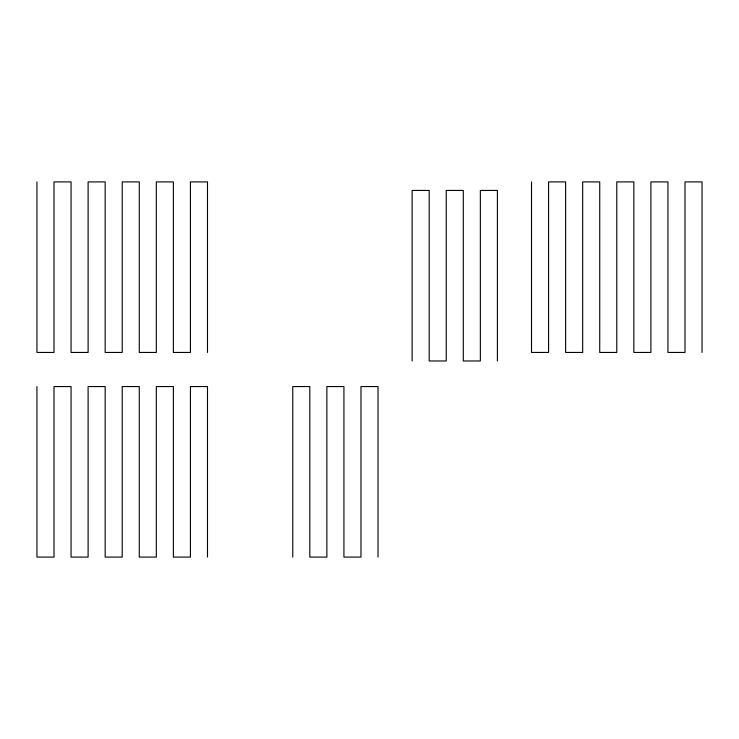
<?xml version="1.0" encoding="UTF-8"?>
<svg xmlns="http://www.w3.org/2000/svg" width="739" height="739" viewBox="0 0 739 739"><rect width="100%" height="100%" fill="white"/><g stroke="black" fill="none" stroke-linecap="round" stroke-linejoin="round"><path stroke-width="1.11" d="M702.05 352.448L702.05 181.905L684.998 181.905L684.998 352.448L667.945 352.448L667.945 181.905L650.893 181.905L650.893 352.448L633.831 352.448L633.831 181.905L616.779 181.905L616.779 352.448L599.726 352.448L599.726 181.905L582.674 181.905L582.674 352.448L565.621 352.448L565.621 181.905L548.569 181.905L548.569 352.448L531.507 352.448L531.507 181.905M497.402 360.974L497.402 190.431L480.35 190.431L480.35 360.974L463.298 360.974L463.298 190.431L446.245 190.431L446.245 360.974L429.193 360.974L429.193 190.431L412.131 190.431L412.131 360.974M378.026 557.095L378.026 386.552L360.974 386.552L360.974 557.095L343.921 557.095L343.921 386.552L326.869 386.552L326.869 557.095L309.807 557.095L309.807 386.552L292.755 386.552L292.755 557.095M207.493 352.448L207.493 181.905L190.431 181.905L190.431 352.448L173.379 352.448L173.379 181.905L156.326 181.905L156.326 352.448L139.274 352.448L139.274 181.905L122.221 181.905L122.221 352.448L105.169 352.448L105.169 181.905L88.107 181.905L88.107 352.448L71.055 352.448L71.055 181.905L54.002 181.905L54.002 352.448L36.95 352.448L36.95 181.905M207.493 557.095L207.493 386.552L190.431 386.552L190.431 557.095L173.379 557.095L173.379 386.552L156.326 386.552L156.326 557.095L139.274 557.095L139.274 386.552L122.221 386.552L122.221 557.095L105.169 557.095L105.169 386.552L88.107 386.552L88.107 557.095L71.055 557.095L71.055 386.552L54.002 386.552L54.002 557.095L36.95 557.095L36.95 386.552"/></g></svg>
